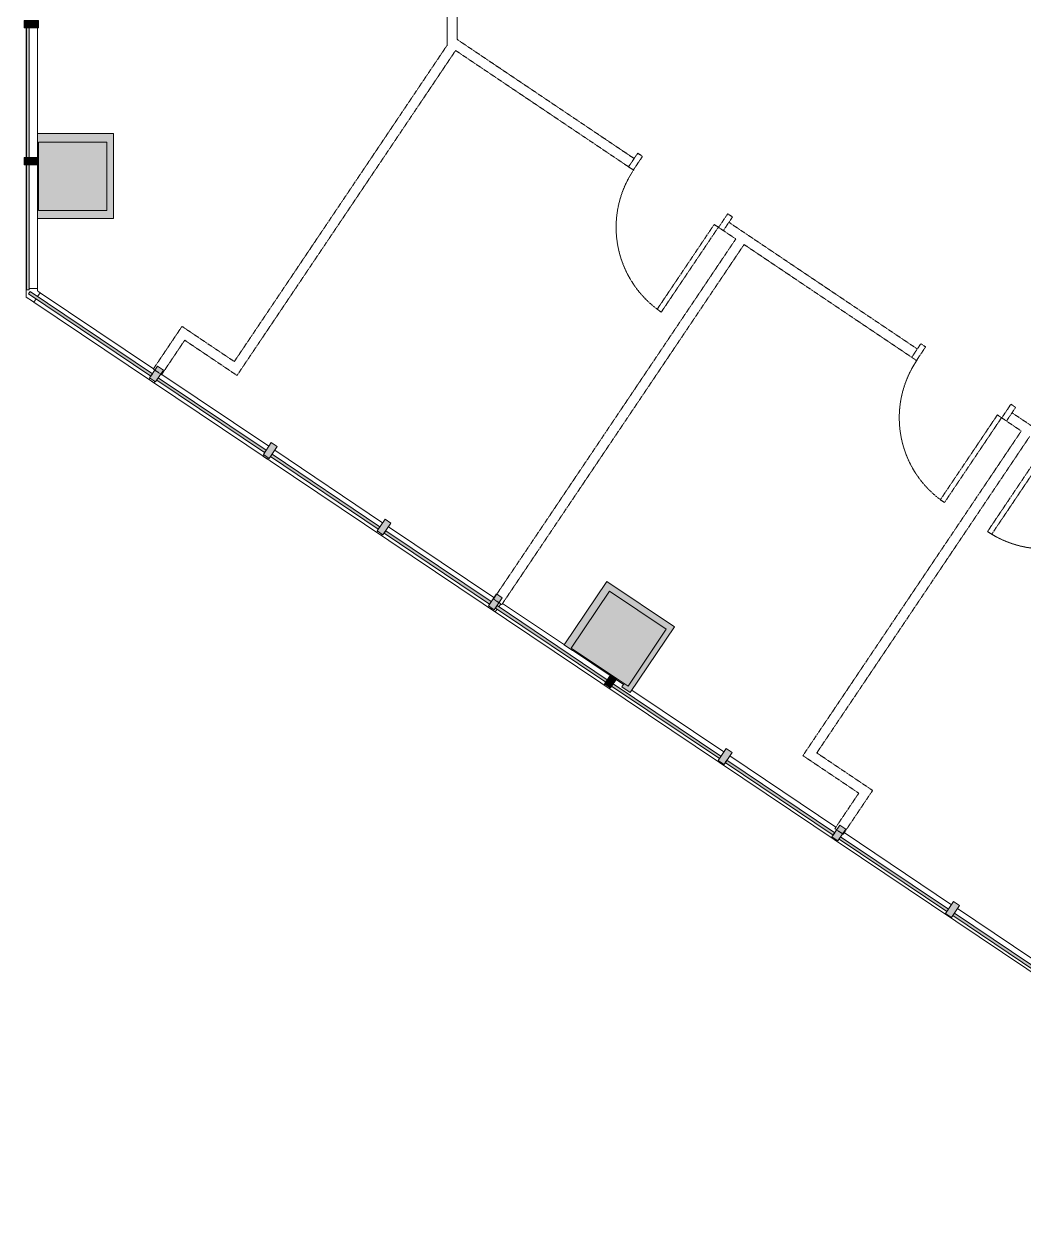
# Model space of a CAD drawing. Header units: inches. Extents: x 2358 to 5360, y 33 to 2545.
# Drawn here: x 3450 to 3800.1, y 590.9 to 1014.6 of the extents above; entities that cross this region are included whole.
import ezdxf

# ---------------------------------------------------------------- set-up
doc = ezdxf.new("R2010")
doc.units = ezdxf.units.IN
doc.header["$MEASUREMENT"] = 0
doc.linetypes.add('Demolished', pattern=[0.1875, 0.125, -0.0625])
for name, color, linetype, lineweight in [('5th floor background_dwg', 8, 'Continuous', 9), ('A-DOOR', 31, 'Demolished', 9), ('A-DOOR-FRAM', 31, 'Demolished', 20), ('A-GLAZ-CURT', 52, 'Demolished', 9), ('A-GLAZ-CWMG', 51, 'Demolished', 9), ('A-Glaz-E', 10, 'Continuous', 20), ('A-WALL-PATT', 111, 'Continuous', 13), ('I-WALL', 2, 'Demolished', 9), ('S-COLS', 52, 'Continuous', 13)]:
    doc.layers.add(name, color=color, linetype=linetype, lineweight=lineweight)

# ---------------------------------------------------------------- blocks, each defined once
blk = doc.blocks.new('5th floor background_dwg-4842287-FIRST FLOOR DEMOLITION')
at = {"layer": 'A-Glaz-E'}
for p, q in [((3450.7, 1013.32), (3450.7, 967.82)), ((3454.66, 1013.32), (3454.66, 976.3)), ((3454.66, 971.3), (3454.66, 967.82)), ((3450.69, 967.82), (3450.69, 967.88)), ((3451.71, 967.88), (3454.65, 967.88)), ((3454.65, 967.88), (3454.65, 967.82)), ((3450.7, 965.32), (3450.7, 922.04)), ((3454.66, 965.32), (3454.66, 951.55)), ((3454.66, 946.55), (3454.66, 921.18)), ((3451.71, 922.05), (3454.7, 922.05)), ((3495.22, 893.84), (3455.53, 920.49)), ((4051.47, 515.6), (3453.33, 917.21)), ((3535.62, 866.72), (3498.13, 891.89)), ((3575.47, 839.96), (3537.69, 865.32)), ((3614.49, 813.76), (3577.55, 838.57)), ((3616.16, 810.53), (3616.84, 811.54)), ((3639.14, 797.21), (3617.53, 811.72)), ((3655.17, 786.45), (3642.04, 795.27)), ((3659.87, 783.3), (3657.25, 785.05)), ((3695.02, 759.69), (3662.77, 781.34)), ((3734.26, 733.35), (3697.1, 758.3)), ((3774.72, 706.18), (3737.16, 731.4)), ((3813.88, 679.89), (3776.8, 704.78))]:
    blk.add_line(p, q, dxfattribs=at)
at = {"layer": 'A-Glaz-E', "flags": 128}
for points in [[(3454.1, 918.36), (3453.35, 917.24), (3452.92, 917.53), (3450.7, 918.97), (3450.7, 922.05)], [(3454.7, 921.05), (3455.53, 920.49), (3454.65, 919.19)], [(3494.05, 890.57), (3493.72, 890.08), (3495.38, 888.96), (3495.71, 889.46)], [(3533.88, 863.78), (3533.57, 863.32), (3535.23, 862.21), (3535.54, 862.66)], [(3573.71, 836.98), (3573.42, 836.56), (3575.08, 835.45), (3575.36, 835.87)], [(3613.53, 810.19), (3613.28, 809.81), (3614.93, 808.7), (3615.61, 809.7)], [(3653.36, 783.4), (3653.13, 783.06), (3654.79, 781.95), (3655.01, 782.28)], [(3693.18, 756.6), (3692.99, 756.31), (3694.64, 755.2), (3694.84, 755.49)], [(3733.01, 729.81), (3732.84, 729.56), (3734.5, 728.45), (3734.67, 728.7)], [(3772.84, 703.02), (3772.7, 702.81), (3774.35, 701.69), (3774.49, 701.9)]]:
    blk.add_lwpolyline(points, dxfattribs=at)
blk = doc.blocks.new('Single Flush - OTJ_SOLIDFLUSH_ALUM-4852762-FIRST FLOOR DEMOLITION')
at = {"layer": 'A-DOOR', "color": 10, "lineweight": 20}
for p, q in [((16.15625, -1.75), (17.90625, -1.75)), ((16.15625, -37.5625), (16.15625, -1.75)), ((17.90625, -1.75), (17.90625, -37.5625)), ((17.90625, -37.5625), (16.15625, -37.5625))]:
    blk.add_line(p, q, dxfattribs=at)
at = {"layer": 'A-DOOR', "color": 7}
blk.add_arc((17.90625, -1.75), 35.8125, 179.5, 270, dxfattribs=at)
at = {"layer": 'A-DOOR-FRAM', "color": 10}
for p, q in [((-20, 4), (-20, -1.75)), ((-20, 4), (-18, 4)), ((-18, 4), (-18, -1.75)), ((18.000004, 4), (18.000004, -1.75)), ((18.000004, 4), (20.000004, 4)), ((20.000004, 4), (20.000004, -1.75)), ((-20, -1.75), (-18, -1.75)), ((18.000004, -1.75), (20.000004, -1.75))]:
    blk.add_line(p, q, dxfattribs=at)
blk = doc.blocks.new('Single Flush - OTJ_SOLIDFLUSH_ALUM-4852826-FIRST FLOOR DEMOLITION')
at = {"layer": 'A-DOOR', "color": 10, "lineweight": 20}
for p, q in [((16.15625, 37.5625), (16.15625, 1.75)), ((17.90625, 37.5625), (16.15625, 37.5625)), ((17.90625, 1.75), (17.90625, 37.5625)), ((16.15625, 1.75), (17.90625, 1.75))]:
    blk.add_line(p, q, dxfattribs=at)
at = {"layer": 'A-DOOR', "color": 7}
blk.add_arc((17.90625, 1.75), 35.8125, 90, 180.5, dxfattribs=at)
at = {"layer": 'A-DOOR-FRAM', "color": 10}
for p, q in [((-20, -4), (-20, 1.75)), ((-20, 1.75), (-18, 1.75)), ((-18, -4), (-18, 1.75)), ((18.000004, -4), (18.000004, 1.75)), ((18.000004, 1.75), (20.000004, 1.75)), ((20.000004, -4), (20.000004, 1.75)), ((-20, -4), (-18, -4)), ((18.000004, -4), (20.000004, -4))]:
    blk.add_line(p, q, dxfattribs=at)
blk = doc.blocks.new('System Panel - Glazed-4875398-FIRST FLOOR DEMOLITION')
at = {"layer": 'A-GLAZ-CURT', "linetype": 'Continuous'}
blk.add_hatch(color=7, dxfattribs=at).paths.add_polyline_path([(-21.875, 1.75), (-21.875, 0.75), (21.875, 0.75), (21.875, 1.75)], flags=0)
at = {"layer": 'A-GLAZ-CURT', "color": 8, "linetype": 'Continuous', "lineweight": 20}
for p, q in [((21.875, 1.75), (-21.875, 1.75)), ((-21.875, 1.75), (-21.875, 0.75)), ((-21.875, 0.75), (21.875, 0.75)), ((21.875, 0.75), (21.875, 1.75))]:
    blk.add_line(p, q, dxfattribs=at)
blk = doc.blocks.new('System Panel - Glazed-4861171-FIRST FLOOR DEMOLITION')
at = {"layer": 'A-GLAZ-CURT', "linetype": 'Continuous'}
blk.add_hatch(color=7, dxfattribs=at).paths.add_polyline_path([(22.75, 0.75), (22.75, 1.75), (-22.75, 1.75), (-22.75, 0.75), (-3.69, 0.75)], flags=0)
at = {"layer": 'A-GLAZ-CURT', "color": 8, "linetype": 'Continuous', "lineweight": 20}
for p, q in [((22.75, 1.75), (-22.75, 1.75)), ((-22.75, 1.75), (-22.75, 0.75)), ((-22.75, 0.75), (22.75, 0.75)), ((22.75, 0.75), (22.75, 1.75))]:
    blk.add_line(p, q, dxfattribs=at)
blk = doc.blocks.new('System Panel - Glazed-4875577-FIRST FLOOR DEMOLITION')
at = {"layer": 'A-GLAZ-CURT', "linetype": 'Continuous'}
blk.add_hatch(color=7, dxfattribs=at).paths.add_polyline_path([(23.25, 0.75), (23.25, 1.75), (-23.25, 1.75), (-23.25, 0.75), (20.64, 0.75)], flags=0)
at = {"layer": 'A-GLAZ-CURT', "color": 8, "linetype": 'Continuous', "lineweight": 20}
for p, q in [((23.25, 1.75), (-23.25, 1.75)), ((-23.25, 1.75), (-23.25, 0.75)), ((-23.25, 0.75), (23.25, 0.75)), ((23.25, 0.75), (23.25, 1.75))]:
    blk.add_line(p, q, dxfattribs=at)
blk = doc.blocks.new('System Panel - Glazed-4875578-FIRST FLOOR DEMOLITION')
at = {"layer": 'A-GLAZ-CURT', "linetype": 'Continuous'}
blk.add_hatch(color=7, dxfattribs=at).paths.add_polyline_path([(22.25, 0.75), (22.25, 1.75), (-22.25, 1.75), (-22.25, 0.75), (-15.2, 0.75)], flags=0)
at = {"layer": 'A-GLAZ-CURT', "color": 8, "linetype": 'Continuous', "lineweight": 20}
for p, q in [((22.25, 1.75), (-22.25, 1.75)), ((-22.25, 1.75), (-22.25, 0.75)), ((-22.25, 0.75), (22.25, 0.75)), ((22.25, 0.75), (22.25, 1.75))]:
    blk.add_line(p, q, dxfattribs=at)
blk = doc.blocks.new('System Panel - Glazed-4875580-FIRST FLOOR DEMOLITION')
at = {"layer": 'A-GLAZ-CURT', "linetype": 'Continuous'}
blk.add_hatch(color=7, dxfattribs=at).paths.add_polyline_path([(-25.81, 1.75), (-25.81, 0.75), (25.81, 0.75), (25.81, 1.75), (-16.68, 1.75)], flags=0)
at = {"layer": 'A-GLAZ-CURT', "color": 8, "linetype": 'Continuous', "lineweight": 20}
for p, q in [((25.81, 1.75), (-25.81, 1.75)), ((-25.81, 1.75), (-25.81, 0.75)), ((-25.81, 0.75), (25.81, 0.75)), ((25.81, 0.75), (25.81, 1.75))]:
    blk.add_line(p, q, dxfattribs=at)
blk = doc.blocks.new('System Panel - Glazed-4864059-FIRST FLOOR DEMOLITION')
at = {"layer": 'A-GLAZ-CURT', "linetype": 'Continuous'}
blk.add_hatch(color=7, dxfattribs=at).paths.add_polyline_path([(-22.75, 0.75), (22.75, 0.75), (22.75, 1.75), (-22.75, 1.75), (-22.75, 0.98)], flags=0)
at = {"layer": 'A-GLAZ-CURT', "color": 8, "linetype": 'Continuous', "lineweight": 20}
for p, q in [((22.75, 1.75), (-22.75, 1.75)), ((-22.75, 1.75), (-22.75, 0.75)), ((-22.75, 0.75), (22.75, 0.75)), ((22.75, 0.75), (22.75, 1.75))]:
    blk.add_line(p, q, dxfattribs=at)
blk = doc.blocks.new('Rectangular Mullion - 2_5_ x 5_ rectangular-4864058-FIRST FLOOR DEMOLITION')
at = {"layer": 'A-GLAZ-CWMG', "linetype": 'Continuous'}
blk.add_hatch(color=7, dxfattribs=at).paths.add_polyline_path([(-1.25, -0.98), (-1.25, 2.5), (1.25, 2.5), (1.25, -2.5), (-1.25, -2.5), (-1.25, -1.75)], flags=0)
at = {"layer": 'A-GLAZ-CWMG', "color": 8, "linetype": 'Continuous', "lineweight": 20}
for p, q in [((-1.25, 2.5), (1.25, 2.5)), ((-1.25, -2.5), (-1.25, 2.5)), ((1.25, 2.5), (1.25, -2.5)), ((1.25, -2.5), (-1.25, -2.5))]:
    blk.add_line(p, q, dxfattribs=at)
blk = doc.blocks.new('Rectangular Mullion - 2_5_ x 5_ rectangular-V11-FIRST FLOOR DEMOLITION')
at = {"layer": 'A-GLAZ-CWMG', "linetype": 'Continuous'}
blk.add_hatch(color=7, dxfattribs=at).paths.add_polyline_path([(-1.25, -2.5), (-1.25, 2.49), (1.25, 2.49), (1.25, -2.5)], flags=0)
at = {"layer": 'A-GLAZ-CWMG', "color": 8, "linetype": 'Continuous', "lineweight": 20}
for p, q in [((-1.25, -2.5), (-1.25, 2.49)), ((1.25, 2.49), (1.25, -2.5)), ((1.25, -2.5), (-1.25, -2.5))]:
    blk.add_line(p, q, dxfattribs=at)
blk = doc.blocks.new('Rectangular Mullion - 2_5_ x 5_ rectangular-4861165-FIRST FLOOR DEMOLITION')
at = {"layer": 'A-GLAZ-CWMG', "linetype": 'Continuous'}
blk.add_hatch(color=7, dxfattribs=at).paths.add_polyline_path([(-1.25, 2.27), (-1.25, 2.5), (1.25, 2.5), (1.25, -2.5), (-1.25, -2.5), (-1.25, 2.02)], flags=0)
at = {"layer": 'A-GLAZ-CWMG', "color": 8, "linetype": 'Continuous', "lineweight": 20}
for p, q in [((-1.25, 2.5), (1.25, 2.5)), ((-1.25, -2.5), (-1.25, 2.5)), ((1.25, 2.5), (1.25, -2.5)), ((1.25, -2.5), (-1.25, -2.5))]:
    blk.add_line(p, q, dxfattribs=at)
blk = doc.blocks.new('Rectangular Mullion - 2_5_ x 5_ rectangular-V12-FIRST FLOOR DEMOLITION')
at = {"layer": 'A-GLAZ-CWMG', "linetype": 'Continuous'}
blk.add_hatch(color=7, dxfattribs=at).paths.add_polyline_path([(-1.25, -2.5), (-1.25, 1.44), (1.25, 1.44), (1.25, -2.5), (-0.2, -2.5)], flags=0)
at = {"layer": 'A-GLAZ-CWMG', "color": 8, "linetype": 'Continuous', "lineweight": 20}
for p, q in [((-1.25, -2.5), (-1.25, 1.44)), ((1.25, 1.44), (1.25, -2.5)), ((1.25, -2.5), (-1.25, -2.5))]:
    blk.add_line(p, q, dxfattribs=at)
blk = doc.blocks.new('Concrete-Rectangular-Column - 24 x 24-4877178-FIRST FLOOR DEMOLITION')
at = {"layer": 'S-COLS', "lineweight": 9}
blk.add_hatch(color=7, dxfattribs=at).paths.add_polyline_path([(-8.63, -12), (12, -12), (12, 12), (-12, 12), (-12, -12)], flags=0)
at = {"layer": 'S-COLS', "color": 8, "lineweight": 20}
for p, q in [((12, 12), (-12, 12)), ((-12, 12), (-12, -12)), ((12, -12), (12, 12)), ((-12, -12), (12, -12))]:
    blk.add_line(p, q, dxfattribs=at)

msp = doc.modelspace()

# ---------------------------------------------------------------- hatches: boundary and pattern name
at = {"layer": 'A-WALL-PATT', "lineweight": 9}
for points in [[(3454.95, 971.3), (3454.95, 973.3), (3476.2, 973.3), (3476.2, 976.3), (3454.6, 976.3), (3454.6, 971.3)], [(3481.2, 951.55), (3481.2, 976.3), (3476.2, 976.3), (3476.2, 973.3), (3478.95, 973.3), (3478.95, 951.55)], [(3454.95, 946.55), (3481.2, 946.55), (3481.2, 951.55), (3478.95, 951.55), (3478.95, 949.3), (3454.95, 949.3), (3454.95, 951.55), (3454.6, 951.55), (3454.6, 946.55)], [(3642.01, 795.23), (3642.26, 795.6), (3641.55, 796.07), (3654.92, 816), (3655.66, 815.51), (3656.95, 817.42), (3654.04, 819.38), (3639.11, 797.18), (3641.55, 795.54)], [(3675.71, 800.58), (3677.67, 803.48), (3656.95, 817.42), (3655.66, 815.51), (3674.85, 802.63), (3674.17, 801.62), (3674.85, 801.16)], [(3662.19, 780.47), (3675.71, 800.58), (3674.17, 801.62), (3661.47, 782.7), (3660.09, 783.63), (3659.28, 782.43)]]:
    msp.add_hatch(color=7, dxfattribs=at).paths.add_polyline_path(points, flags=0)

# ---------------------------------------------------------------- linework, layer by layer
at = {"layer": 'I-WALL', "color": 10, "lineweight": 20}
for p, q in [((3598.11, 1044.06), (3598.11, 1007.34)), ((3601.61, 1009.21), (3601.61, 1044.06)), ((3663.58, 967.51), (3601.61, 1009.21)), ((3598.16, 1007.31), (3523.55, 896.4)), ((3524.5, 891.54), (3601.06, 1005.36)), ((3598.11, 1007.34), (3598.16, 1007.31)), ((3601.06, 1005.36), (3661.63, 964.61)), ((3661.63, 964.61), (3663.58, 967.51)), ((3696.77, 945.18), (3694.82, 942.28)), ((3762.75, 900.8), (3696.77, 945.18)), ((3694.82, 942.28), (3699.18, 939.35)), ((3699.18, 939.35), (3614.33, 813.23)), ((3617.23, 811.28), (3702.08, 937.4)), ((3702.08, 937.4), (3760.8, 897.89)), ((3505.23, 908.72), (3495.17, 893.77)), ((3523.55, 896.4), (3505.23, 908.72)), ((3498.07, 891.81), (3506.18, 903.87)), ((3506.18, 903.87), (3524.5, 891.54)), ((3760.8, 897.89), (3762.75, 900.8)), ((3495.17, 893.77), (3498.07, 891.81)), ((3795.94, 878.47), (3793.99, 875.56)), ((3807.56, 870.65), (3795.94, 878.47)), ((3793.99, 875.56), (3799.17, 872.08)), ((3799.17, 872.08), (3722.69, 758.39)), ((3727.55, 759.34), (3802.08, 870.12)), ((3614.33, 813.23), (3617.23, 811.28)), ((3722.69, 758.39), (3742.25, 745.23)), ((3747.11, 746.18), (3727.55, 759.34)), ((3736.79, 730.85), (3747.11, 746.18)), ((3742.25, 745.23), (3733.89, 732.8)), ((3733.89, 732.8), (3736.79, 730.85))]:
    msp.add_line(p, q, dxfattribs=at)
at = {"layer": 'I-WALL', "color": 8, "linetype": 'Continuous', "lineweight": 20}
for p, q in [((3481.2, 976.3), (3454.6, 976.3)), ((3454.6, 976.3), (3454.6, 971.3)), ((3481.2, 946.55), (3481.2, 976.3)), ((3454.6, 971.3), (3454.95, 971.3)), ((3454.95, 951.55), (3454.6, 951.55)), ((3454.6, 951.55), (3454.6, 946.55)), ((3454.6, 946.55), (3481.2, 946.55)), ((3654.04, 819.38), (3639.11, 797.18)), ((3677.67, 803.48), (3654.04, 819.38)), ((3662.19, 780.47), (3677.67, 803.48)), ((3639.11, 797.18), (3642.01, 795.23)), ((3642.01, 795.23), (3642.26, 795.6)), ((3660.09, 783.63), (3659.28, 782.43)), ((3659.28, 782.43), (3662.19, 780.47))]:
    msp.add_line(p, q, dxfattribs=at)

# ---------------------------------------------------------------- block references
at = {"layer": '5th floor background_dwg', "color": 7}
msp.add_blockref('5th floor background_dwg-4842287-FIRST FLOOR DEMOLITION', (0, 0), dxfattribs=at)
at = {"layer": 'A-DOOR', "color": 7}
for name, p, rotation in [('Single Flush - OTJ_SOLIDFLUSH_ALUM-4852762-FIRST FLOOR DEMOLITION', (3679.2, 954.9), 326.0689392469185), ('Single Flush - OTJ_SOLIDFLUSH_ALUM-4852762-FIRST FLOOR DEMOLITION', (3778.37, 888.18), 326.0689392469185), ('Single Flush - OTJ_SOLIDFLUSH_ALUM-4852826-FIRST FLOOR DEMOLITION', (3823.17, 858.04), 146.0689392469185)]:
    msp.add_blockref(name, p, dxfattribs=dict(at, rotation=rotation))
at = {"layer": 'A-GLAZ-CURT', "linetype": 'Continuous'}
for name, p, rotation in [('System Panel - Glazed-4864059-FIRST FLOOR DEMOLITION', (3452.46, 990.57), 89.99999999999987), ('System Panel - Glazed-4875398-FIRST FLOOR DEMOLITION', (3452.46, 943.44), 89.99999999999987), ('System Panel - Glazed-4875580-FIRST FLOOR DEMOLITION', (3473.87, 907.16), 146.0689392469183), ('System Panel - Glazed-4861171-FIRST FLOOR DEMOLITION', (3516.23, 878.66), 146.0689392469183), ('System Panel - Glazed-4861171-FIRST FLOOR DEMOLITION', (3556.06, 851.87), 146.0689392469183), ('System Panel - Glazed-4875578-FIRST FLOOR DEMOLITION', (3595.47, 825.35), 146.0689392469183), ('System Panel - Glazed-4875577-FIRST FLOOR DEMOLITION', (3635.3, 798.56), 146.0689392469183), ('System Panel - Glazed-4861171-FIRST FLOOR DEMOLITION', (3675.54, 771.49), 146.0689392469183), ('System Panel - Glazed-4861171-FIRST FLOOR DEMOLITION', (3715.37, 744.69), 146.0689392469183), ('System Panel - Glazed-4861171-FIRST FLOOR DEMOLITION', (3755.19, 717.9), 146.0689392469183), ('System Panel - Glazed-4861171-FIRST FLOOR DEMOLITION', (3795.02, 691.11), 146.0689392469183)]:
    msp.add_blockref(name, p, dxfattribs=dict(at, rotation=rotation))
at = {"layer": 'A-GLAZ-CWMG', "linetype": 'Continuous', "extrusion": (0, 0, -1)}
for name, p, rotation in [('Rectangular Mullion - 2_5_ x 5_ rectangular-4864058-FIRST FLOOR DEMOLITION', (-3452.46, 1014.57), 90.00000000000014), ('Rectangular Mullion - 2_5_ x 5_ rectangular-V11-FIRST FLOOR DEMOLITION', (-3452.46, 966.57), 90.00000000000014), ('Rectangular Mullion - 2_5_ x 5_ rectangular-4861165-FIRST FLOOR DEMOLITION', (-3496.32, 892.06), 33.93106075308172), ('Rectangular Mullion - 2_5_ x 5_ rectangular-4861165-FIRST FLOOR DEMOLITION', (-3536.15, 865.26), 33.93106075308172), ('Rectangular Mullion - 2_5_ x 5_ rectangular-4861165-FIRST FLOOR DEMOLITION', (-3575.97, 838.47), 33.93106075308172), ('Rectangular Mullion - 2_5_ x 5_ rectangular-4861165-FIRST FLOOR DEMOLITION', (-3614.97, 812.24), 33.93106075308172), ('Rectangular Mullion - 2_5_ x 5_ rectangular-V12-FIRST FLOOR DEMOLITION', (-3655.63, 784.88), 33.93106075308172), ('Rectangular Mullion - 2_5_ x 5_ rectangular-4861165-FIRST FLOOR DEMOLITION', (-3695.45, 758.09), 33.93106075308172), ('Rectangular Mullion - 2_5_ x 5_ rectangular-4861165-FIRST FLOOR DEMOLITION', (-3735.28, 731.3), 33.93106075308172), ('Rectangular Mullion - 2_5_ x 5_ rectangular-4861165-FIRST FLOOR DEMOLITION', (-3775.1, 704.5), 33.93106075308172)]:
    msp.add_blockref(name, p, dxfattribs=dict(at, rotation=rotation))
at = {"layer": 'S-COLS', "lineweight": 9}
for p, rotation in [((3466.95, 961.3), 89.99999999999977), ((3658.2, 799.35), 56.12725130640013)]:
    msp.add_blockref('Concrete-Rectangular-Column - 24 x 24-4877178-FIRST FLOOR DEMOLITION', p, dxfattribs=dict(at, rotation=rotation))

doc.saveas('drawing.dxf')
